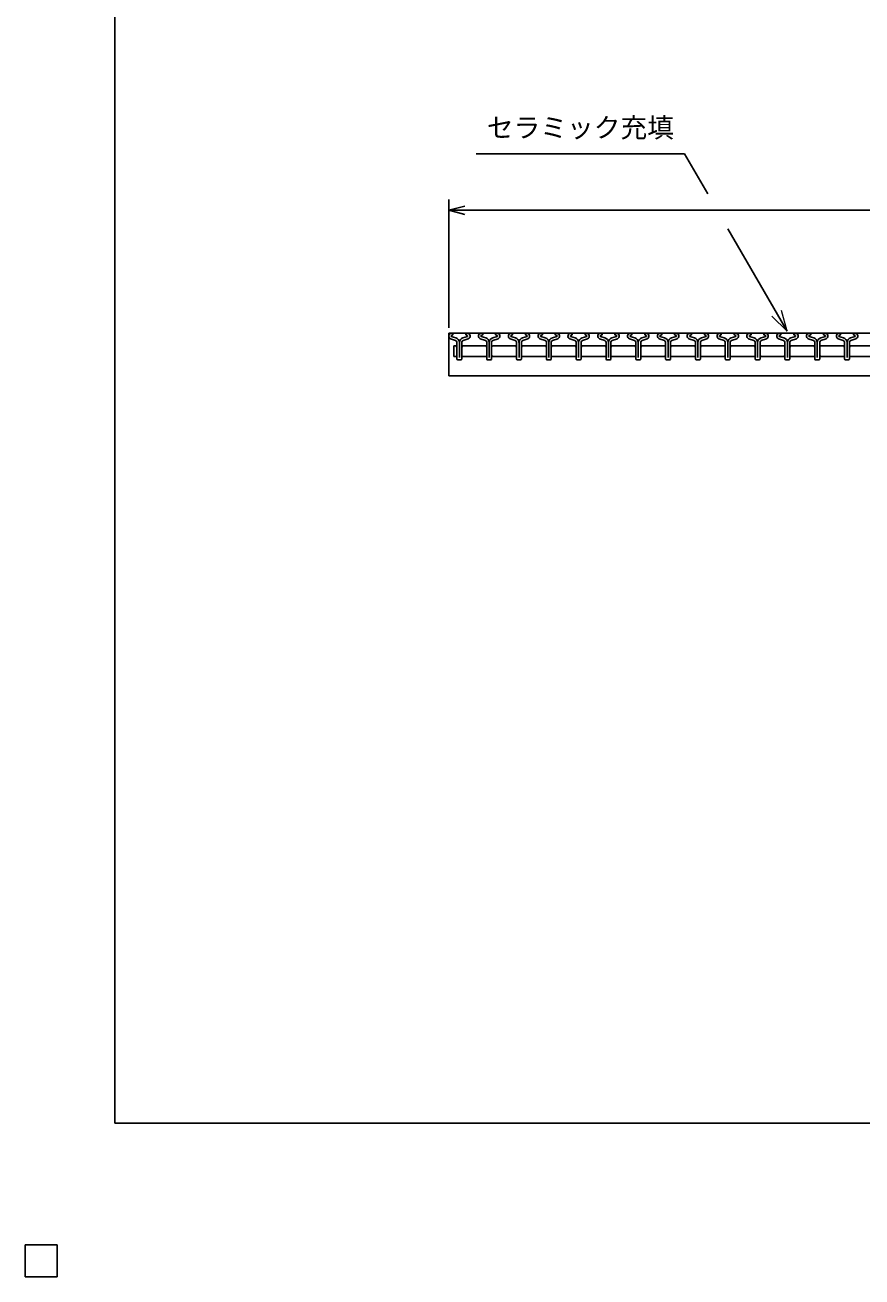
# Model space of a CAD drawing. Units: millimetres, scale not verified. Extents: x -1820 to 1724, y -1285 to 1059.
# Drawn here: x -1820 to -1037, y -1285 to -113 of the extents above; entities that cross this region are included whole.
import ezdxf
from ezdxf.enums import TextEntityAlignment as Align

# ---------------------------------------------------------------- set-up
doc = ezdxf.new("R2010")
doc.units = ezdxf.units.MM
doc.header["$LTSCALE"] = 10
for name, color, linetype, lineweight in [('0_2', 150, 'Continuous', 25), ('16', 3, 'Continuous', 25), ('22', 2, 'Continuous', 25)]:
    doc.layers.add(name, color=color, linetype=linetype, lineweight=lineweight)
doc.styles.add('ベクトル', font='')
doc.styles.get('ベクトル').set_extended_font_data('ベクトル')

msp = doc.modelspace()

# ---------------------------------------------------------------- linework, layer by layer
at = {"layer": '0_2'}
for p, q in [((-1736, -1141), (-1736, 1059)), ((1724, -1141), (-1736, -1141))]:
    msp.add_line(p, q, dxfattribs=at)
at = {"layer": '0_2', "color": 4}
for p, q in [((-1202.93, -233.71), (-1397.93, -233.71)), ((-1181.31, -271.15), (-1202.93, -233.71)), ((-1107.1, -399.69), (-1162.41, -303.89))]:
    msp.add_line(p, q, dxfattribs=at)
at = {"layer": '0_2', "color": 4, "lineweight": 13}
for p, q in [((-1121.24, -385.55), (-1107.1, -399.69)), ((-1107.1, -399.69), (-1112.28, -380.37))]:
    msp.add_line(p, q, dxfattribs=at)
at = {"layer": '16'}
for p, q in [((-1423.65, -401.44), (-427.65, -401.44)), ((-1423.65, -401.44), (-1423.65, -441.44)), ((-1422.03, -406.62), (-1417.16, -408.33)), ((-1416.95, -405.96), (-1421.27, -404.44)), ((-1421.11, -403.75), (-1419.67, -403.05)), ((-1419.67, -403.05), (-1419.67, -402.82)), ((-1415.96, -410.03), (-1415.96, -425.75)), ((-1413.65, -424.15), (-1413.65, -410.08)), ((-1411.36, -425.75), (-1411.36, -410.03)), ((-1406.05, -404.44), (-1410.37, -405.96)), ((-1410.16, -408.33), (-1405.29, -406.62)), ((-1407.65, -402.82), (-1407.65, -403.05)), ((-1407.65, -403.05), (-1406.21, -403.75)), ((-1394.13, -406.62), (-1389.26, -408.33)), ((-1389.05, -405.96), (-1393.37, -404.44)), ((-1393.21, -403.75), (-1391.77, -403.05)), ((-1391.77, -403.05), (-1391.77, -402.82)), ((-1388.06, -410.03), (-1388.06, -425.75)), ((-1385.75, -424.15), (-1385.75, -410.08)), ((-1383.46, -425.75), (-1383.46, -410.03)), ((-1378.15, -404.44), (-1382.47, -405.96)), ((-1382.26, -408.33), (-1377.39, -406.62)), ((-1379.75, -402.82), (-1379.75, -403.05)), ((-1379.75, -403.05), (-1378.31, -403.75)), ((-1366.23, -406.62), (-1361.36, -408.33)), ((-1361.15, -405.96), (-1365.47, -404.44)), ((-1365.31, -403.75), (-1363.87, -403.05)), ((-1363.87, -403.05), (-1363.87, -402.82)), ((-1360.16, -410.03), (-1360.16, -425.75)), ((-1357.85, -424.15), (-1357.85, -410.08)), ((-1355.56, -425.75), (-1355.56, -410.03)), ((-1350.25, -404.44), (-1354.57, -405.96)), ((-1354.36, -408.33), (-1349.49, -406.62)), ((-1351.85, -402.82), (-1351.85, -403.05)), ((-1351.85, -403.05), (-1350.41, -403.75)), ((-1338.33, -406.62), (-1333.46, -408.33)), ((-1333.25, -405.96), (-1337.57, -404.44)), ((-1337.41, -403.75), (-1335.97, -403.05)), ((-1335.97, -403.05), (-1335.97, -402.82)), ((-1332.26, -410.03), (-1332.26, -425.75)), ((-1329.95, -424.15), (-1329.95, -410.08)), ((-1327.66, -425.75), (-1327.66, -410.03)), ((-1322.35, -404.44), (-1326.67, -405.96)), ((-1326.46, -408.33), (-1321.59, -406.62)), ((-1323.95, -402.82), (-1323.95, -403.05)), ((-1323.95, -403.05), (-1322.51, -403.75)), ((-1310.43, -406.62), (-1305.56, -408.33)), ((-1305.35, -405.96), (-1309.67, -404.44)), ((-1309.51, -403.75), (-1308.07, -403.05)), ((-1308.07, -403.05), (-1308.07, -402.82)), ((-1304.36, -410.03), (-1304.36, -425.75)), ((-1302.05, -424.15), (-1302.05, -410.08)), ((-1299.76, -425.75), (-1299.76, -410.03)), ((-1294.45, -404.44), (-1298.77, -405.96)), ((-1298.56, -408.33), (-1293.69, -406.62)), ((-1296.05, -402.82), (-1296.05, -403.05)), ((-1296.05, -403.05), (-1294.61, -403.75)), ((-1282.53, -406.62), (-1277.66, -408.33)), ((-1277.45, -405.96), (-1281.77, -404.44)), ((-1281.61, -403.75), (-1280.17, -403.05)), ((-1280.17, -403.05), (-1280.17, -402.82)), ((-1276.46, -410.03), (-1276.46, -425.75)), ((-1274.15, -424.15), (-1274.15, -410.08)), ((-1271.86, -425.75), (-1271.86, -410.03)), ((-1266.55, -404.44), (-1270.87, -405.96)), ((-1270.66, -408.33), (-1265.79, -406.62)), ((-1268.15, -402.82), (-1268.15, -403.05)), ((-1268.15, -403.05), (-1266.71, -403.75)), ((-1254.63, -406.62), (-1249.76, -408.33)), ((-1249.55, -405.96), (-1253.87, -404.44)), ((-1253.71, -403.75), (-1252.27, -403.05)), ((-1252.27, -403.05), (-1252.27, -402.82)), ((-1248.56, -410.03), (-1248.56, -425.75)), ((-1246.25, -424.15), (-1246.25, -410.08)), ((-1243.96, -425.75), (-1243.96, -410.03)), ((-1238.65, -404.44), (-1242.97, -405.96)), ((-1242.76, -408.33), (-1237.89, -406.62)), ((-1240.25, -402.82), (-1240.25, -403.05)), ((-1240.25, -403.05), (-1238.81, -403.75)), ((-1226.73, -406.62), (-1221.86, -408.33)), ((-1221.65, -405.96), (-1225.97, -404.44)), ((-1225.81, -403.75), (-1224.37, -403.05)), ((-1224.37, -403.05), (-1224.37, -402.82)), ((-1220.66, -410.03), (-1220.66, -425.75)), ((-1218.35, -424.15), (-1218.35, -410.08)), ((-1216.06, -425.75), (-1216.06, -410.03)), ((-1210.75, -404.44), (-1215.07, -405.96)), ((-1214.86, -408.33), (-1209.99, -406.62)), ((-1212.35, -402.82), (-1212.35, -403.05)), ((-1212.35, -403.05), (-1210.91, -403.75)), ((-1198.83, -406.62), (-1193.96, -408.33)), ((-1193.75, -405.96), (-1198.07, -404.44)), ((-1197.91, -403.75), (-1196.47, -403.05)), ((-1196.47, -403.05), (-1196.47, -402.82)), ((-1192.76, -410.03), (-1192.76, -425.75)), ((-1190.45, -424.15), (-1190.45, -410.08)), ((-1188.16, -425.75), (-1188.16, -410.03)), ((-1182.85, -404.44), (-1187.17, -405.96)), ((-1186.96, -408.33), (-1182.09, -406.62)), ((-1184.45, -402.82), (-1184.45, -403.05)), ((-1184.45, -403.05), (-1183.01, -403.75)), ((-1170.93, -406.62), (-1166.06, -408.33)), ((-1165.85, -405.96), (-1170.17, -404.44)), ((-1170.01, -403.75), (-1168.57, -403.05)), ((-1168.57, -403.05), (-1168.57, -402.82)), ((-1164.86, -410.03), (-1164.86, -425.75)), ((-1162.55, -424.15), (-1162.55, -410.08)), ((-1160.26, -425.75), (-1160.26, -410.03)), ((-1154.95, -404.44), (-1159.27, -405.96)), ((-1159.06, -408.33), (-1154.19, -406.62)), ((-1156.55, -402.82), (-1156.55, -403.05)), ((-1156.55, -403.05), (-1155.11, -403.75)), ((-1143.03, -406.62), (-1138.16, -408.33)), ((-1137.95, -405.96), (-1142.27, -404.44)), ((-1142.11, -403.75), (-1140.67, -403.05)), ((-1140.67, -403.05), (-1140.67, -402.82)), ((-1136.96, -410.03), (-1136.96, -425.75)), ((-1134.65, -424.15), (-1134.65, -410.08)), ((-1132.36, -425.75), (-1132.36, -410.03)), ((-1127.05, -404.44), (-1131.37, -405.96)), ((-1131.16, -408.33), (-1126.29, -406.62)), ((-1128.65, -402.82), (-1128.65, -403.05)), ((-1128.65, -403.05), (-1127.21, -403.75)), ((-1115.13, -406.62), (-1110.26, -408.33)), ((-1110.05, -405.96), (-1114.37, -404.44)), ((-1114.21, -403.75), (-1112.77, -403.05)), ((-1112.77, -403.05), (-1112.77, -402.82)), ((-1109.06, -410.03), (-1109.06, -425.75)), ((-1106.75, -424.15), (-1106.75, -410.08)), ((-1104.46, -425.75), (-1104.46, -410.03)), ((-1099.15, -404.44), (-1103.47, -405.96)), ((-1103.26, -408.33), (-1098.39, -406.62)), ((-1100.75, -402.82), (-1100.75, -403.05)), ((-1100.75, -403.05), (-1099.31, -403.75)), ((-1087.23, -406.62), (-1082.36, -408.33)), ((-1082.15, -405.96), (-1086.47, -404.44)), ((-1086.31, -403.75), (-1084.87, -403.05)), ((-1084.87, -403.05), (-1084.87, -402.82)), ((-1081.16, -410.03), (-1081.16, -425.75)), ((-1078.85, -424.15), (-1078.85, -410.08)), ((-1076.56, -425.75), (-1076.56, -410.03)), ((-1071.25, -404.44), (-1075.57, -405.96)), ((-1075.36, -408.33), (-1070.49, -406.62)), ((-1072.85, -402.82), (-1072.85, -403.05)), ((-1072.85, -403.05), (-1071.41, -403.75)), ((-1059.33, -406.62), (-1054.46, -408.33)), ((-1054.25, -405.96), (-1058.57, -404.44)), ((-1058.41, -403.75), (-1056.97, -403.05)), ((-1056.97, -403.05), (-1056.97, -402.82)), ((-1053.26, -410.03), (-1053.26, -425.75)), ((-1050.95, -424.15), (-1050.95, -410.08)), ((-1048.66, -425.75), (-1048.66, -410.03)), ((-1043.35, -404.44), (-1047.67, -405.96)), ((-1047.46, -408.33), (-1042.59, -406.62)), ((-1044.95, -402.82), (-1044.95, -403.05)), ((-1044.95, -403.05), (-1043.51, -403.75)), ((-1416.9, -413.44), (-1418.9, -413.44)), ((-1418.9, -413.44), (-1418.9, -423.44)), ((-1415.9, -414.44), (-1416.9, -413.44)), ((-1411.4, -414.44), (-1410.4, -413.44)), ((-1410.4, -413.44), (-1389, -413.44)), ((-1389, -413.44), (-1388, -414.44)), ((-1383.5, -414.44), (-1382.5, -413.44)), ((-1382.5, -413.44), (-1361.1, -413.44)), ((-1361.1, -413.44), (-1360.1, -414.44)), ((-1355.6, -414.44), (-1354.6, -413.44)), ((-1354.6, -413.44), (-1333.2, -413.44)), ((-1333.2, -413.44), (-1332.2, -414.44)), ((-1327.7, -414.44), (-1326.7, -413.44)), ((-1326.7, -413.44), (-1305.3, -413.44)), ((-1305.3, -413.44), (-1304.3, -414.44)), ((-1299.8, -414.44), (-1298.8, -413.44)), ((-1298.8, -413.44), (-1277.4, -413.44)), ((-1277.4, -413.44), (-1276.4, -414.44)), ((-1271.9, -414.44), (-1270.9, -413.44)), ((-1270.9, -413.44), (-1249.5, -413.44)), ((-1249.5, -413.44), (-1248.5, -414.44)), ((-1244, -414.44), (-1243, -413.44)), ((-1243, -413.44), (-1221.6, -413.44)), ((-1221.6, -413.44), (-1220.6, -414.44)), ((-1216.1, -414.44), (-1215.1, -413.44)), ((-1215.1, -413.44), (-1193.7, -413.44)), ((-1193.7, -413.44), (-1192.7, -414.44)), ((-1188.2, -414.44), (-1187.2, -413.44)), ((-1187.2, -413.44), (-1165.8, -413.44)), ((-1165.8, -413.44), (-1164.8, -414.44)), ((-1160.3, -414.44), (-1159.3, -413.44)), ((-1159.3, -413.44), (-1137.9, -413.44)), ((-1137.9, -413.44), (-1136.9, -414.44)), ((-1132.4, -414.44), (-1131.4, -413.44)), ((-1131.4, -413.44), (-1110, -413.44)), ((-1110, -413.44), (-1109, -414.44)), ((-1104.5, -414.44), (-1103.5, -413.44)), ((-1103.5, -413.44), (-1082.1, -413.44)), ((-1082.1, -413.44), (-1081.1, -414.44)), ((-1076.6, -414.44), (-1075.6, -413.44)), ((-1075.6, -413.44), (-1054.2, -413.44)), ((-1054.2, -413.44), (-1053.2, -414.44)), ((-1048.7, -414.44), (-1047.7, -413.44)), ((-1047.7, -413.44), (-1026.3, -413.44)), ((-1418.9, -423.44), (-1416.9, -423.44)), ((-1416.9, -423.44), (-1415.9, -422.44)), ((-1415.26, -426.45), (-1412.06, -426.45)), ((-1410.4, -423.44), (-1411.4, -422.44)), ((-1389, -423.44), (-1410.4, -423.44)), ((-1388, -422.44), (-1389, -423.44)), ((-1387.36, -426.45), (-1384.16, -426.45)), ((-1382.5, -423.44), (-1383.5, -422.44)), ((-1361.1, -423.44), (-1382.5, -423.44)), ((-1360.1, -422.44), (-1361.1, -423.44)), ((-1359.46, -426.45), (-1356.26, -426.45)), ((-1354.6, -423.44), (-1355.6, -422.44)), ((-1333.2, -423.44), (-1354.6, -423.44)), ((-1332.2, -422.44), (-1333.2, -423.44)), ((-1331.56, -426.45), (-1328.36, -426.45)), ((-1326.7, -423.44), (-1327.7, -422.44)), ((-1305.3, -423.44), (-1326.7, -423.44)), ((-1304.3, -422.44), (-1305.3, -423.44)), ((-1303.66, -426.45), (-1300.46, -426.45)), ((-1298.8, -423.44), (-1299.8, -422.44)), ((-1277.4, -423.44), (-1298.8, -423.44)), ((-1276.4, -422.44), (-1277.4, -423.44)), ((-1275.76, -426.45), (-1272.56, -426.45)), ((-1270.9, -423.44), (-1271.9, -422.44)), ((-1249.5, -423.44), (-1270.9, -423.44)), ((-1248.5, -422.44), (-1249.5, -423.44)), ((-1247.86, -426.45), (-1244.66, -426.45)), ((-1243, -423.44), (-1244, -422.44)), ((-1221.6, -423.44), (-1243, -423.44)), ((-1220.6, -422.44), (-1221.6, -423.44)), ((-1219.96, -426.45), (-1216.76, -426.45)), ((-1215.1, -423.44), (-1216.1, -422.44)), ((-1193.7, -423.44), (-1215.1, -423.44)), ((-1192.7, -422.44), (-1193.7, -423.44)), ((-1192.06, -426.45), (-1188.86, -426.45)), ((-1187.2, -423.44), (-1188.2, -422.44)), ((-1165.8, -423.44), (-1187.2, -423.44)), ((-1164.8, -422.44), (-1165.8, -423.44)), ((-1164.16, -426.45), (-1160.96, -426.45)), ((-1159.3, -423.44), (-1160.3, -422.44)), ((-1137.9, -423.44), (-1159.3, -423.44)), ((-1136.9, -422.44), (-1137.9, -423.44)), ((-1136.26, -426.45), (-1133.06, -426.45)), ((-1131.4, -423.44), (-1132.4, -422.44)), ((-1110, -423.44), (-1131.4, -423.44)), ((-1109, -422.44), (-1110, -423.44)), ((-1108.36, -426.45), (-1105.16, -426.45)), ((-1103.5, -423.44), (-1104.5, -422.44)), ((-1082.1, -423.44), (-1103.5, -423.44)), ((-1081.1, -422.44), (-1082.1, -423.44)), ((-1080.46, -426.45), (-1077.26, -426.45)), ((-1075.6, -423.44), (-1076.6, -422.44)), ((-1054.2, -423.44), (-1075.6, -423.44)), ((-1053.2, -422.44), (-1054.2, -423.44)), ((-1052.56, -426.45), (-1049.36, -426.45)), ((-1047.7, -423.44), (-1048.7, -422.44)), ((-1026.3, -423.44), (-1047.7, -423.44)), ((-1423.65, -441.44), (-427.65, -441.44)), ((-1820, -1255), (-1790, -1255)), ((-1820, -1285), (-1820, -1255)), ((-1820, -1255), (-1790, -1255)), ((-1820, -1285), (-1820, -1255)), ((-1820, -1255), (-1790, -1255)), ((-1820, -1285), (-1820, -1255)), ((-1820, -1255), (-1790, -1255)), ((-1820, -1285), (-1820, -1255)), ((-1820, -1255), (-1790, -1255)), ((-1820, -1285), (-1820, -1255)), ((-1790, -1285), (-1790, -1255)), ((-1790, -1285), (-1790, -1255)), ((-1790, -1285), (-1790, -1255)), ((-1790, -1285), (-1790, -1255)), ((-1790, -1285), (-1790, -1255)), ((-1820, -1285), (-1790, -1285)), ((-1820, -1285), (-1790, -1285)), ((-1820, -1285), (-1790, -1285)), ((-1820, -1285), (-1790, -1285)), ((-1820, -1285), (-1790, -1285))]:
    msp.add_line(p, q, dxfattribs=at)
for centre, radius, start, end in [((-1420.96, -404.14), 2.7, 90.98, 246.68), ((-1420.94, -404.15), 0.44, 111.91, 222.33), ((-1421.12, -402.88), 1.45, 2.5, 85.55), ((-1417.76, -410.03), 1.8, 0, 70.58), ((-1418.24, -410.38), 4.6, 3.78, 73.7), ((-1409.08, -410.38), 4.6, 106.3, 176.22), ((-1409.56, -410.03), 1.8, 109.42, 180), ((-1406.2, -402.88), 1.45, 94.45, 177.5), ((-1406.36, -404.14), 2.7, 293.32, 89.02002), ((-1406.38, -404.15), 0.44, 317.67, 68.08999), ((-1393.06, -404.14), 2.7, 90.98, 246.68), ((-1393.04, -404.15), 0.44, 111.91, 222.33), ((-1393.22, -402.88), 1.45, 2.5, 85.55), ((-1389.86, -410.03), 1.8, 0, 70.58), ((-1390.34, -410.38), 4.6, 3.78, 73.7), ((-1381.18, -410.38), 4.6, 106.3, 176.22), ((-1381.66, -410.03), 1.8, 109.42, 180), ((-1378.3, -402.88), 1.45, 94.45, 177.5), ((-1378.46, -404.14), 2.7, 293.32, 89.02002), ((-1378.48, -404.15), 0.44, 317.67, 68.08999), ((-1365.16, -404.14), 2.7, 90.98, 246.68), ((-1365.14, -404.15), 0.44, 111.91, 222.33), ((-1365.32, -402.88), 1.45, 2.5, 85.55), ((-1361.96, -410.03), 1.8, 0, 70.58), ((-1362.44, -410.38), 4.6, 3.78, 73.7), ((-1353.28, -410.38), 4.6, 106.3, 176.22), ((-1353.76, -410.03), 1.8, 109.42, 180), ((-1350.4, -402.88), 1.45, 94.45, 177.5), ((-1350.56, -404.14), 2.7, 293.32, 89.02002), ((-1350.58, -404.15), 0.44, 317.67, 68.08999), ((-1337.26, -404.14), 2.7, 90.98, 246.68), ((-1337.24, -404.15), 0.44, 111.91, 222.33), ((-1337.42, -402.88), 1.45, 2.5, 85.55), ((-1334.06, -410.03), 1.8, 0, 70.58), ((-1334.54, -410.38), 4.6, 3.78, 73.7), ((-1325.38, -410.38), 4.6, 106.3, 176.22), ((-1325.86, -410.03), 1.8, 109.42, 180), ((-1322.5, -402.88), 1.45, 94.45, 177.5), ((-1322.66, -404.14), 2.7, 293.32, 89.02002), ((-1322.68, -404.15), 0.44, 317.67, 68.08999), ((-1309.36, -404.14), 2.7, 90.98, 246.68), ((-1309.34, -404.15), 0.44, 111.91, 222.33), ((-1309.52, -402.88), 1.45, 2.5, 85.55), ((-1306.16, -410.03), 1.8, 0, 70.58), ((-1306.64, -410.38), 4.6, 3.78, 73.7), ((-1297.48, -410.38), 4.6, 106.3, 176.22), ((-1297.96, -410.03), 1.8, 109.42, 180), ((-1294.6, -402.88), 1.45, 94.45, 177.5), ((-1294.76, -404.14), 2.7, 293.32, 89.02002), ((-1294.78, -404.15), 0.44, 317.67, 68.08999), ((-1281.46, -404.14), 2.7, 90.98, 246.68), ((-1281.44, -404.15), 0.44, 111.91, 222.33), ((-1281.62, -402.88), 1.45, 2.5, 85.55), ((-1278.26, -410.03), 1.8, 0, 70.58), ((-1278.74, -410.38), 4.6, 3.78, 73.7), ((-1269.58, -410.38), 4.6, 106.3, 176.22), ((-1270.06, -410.03), 1.8, 109.42, 180), ((-1266.7, -402.88), 1.45, 94.45, 177.5), ((-1266.86, -404.14), 2.7, 293.32, 89.02002), ((-1266.88, -404.15), 0.44, 317.67, 68.08999), ((-1253.56, -404.14), 2.7, 90.98, 246.68), ((-1253.54, -404.15), 0.44, 111.91, 222.33), ((-1253.72, -402.88), 1.45, 2.5, 85.55), ((-1250.36, -410.03), 1.8, 0, 70.58), ((-1250.84, -410.38), 4.6, 3.78, 73.7), ((-1241.68, -410.38), 4.6, 106.3, 176.22), ((-1242.16, -410.03), 1.8, 109.42, 180), ((-1238.8, -402.88), 1.45, 94.45, 177.5), ((-1238.96, -404.14), 2.7, 293.32, 89.02002), ((-1238.98, -404.15), 0.44, 317.67, 68.08999), ((-1225.66, -404.14), 2.7, 90.98, 246.68), ((-1225.64, -404.15), 0.44, 111.91, 222.33), ((-1225.82, -402.88), 1.45, 2.5, 85.55), ((-1222.46, -410.03), 1.8, 0, 70.58), ((-1222.94, -410.38), 4.6, 3.78, 73.7), ((-1213.78, -410.38), 4.6, 106.3, 176.22), ((-1214.26, -410.03), 1.8, 109.42, 180), ((-1210.9, -402.88), 1.45, 94.45, 177.5), ((-1211.06, -404.14), 2.7, 293.32, 89.02002), ((-1211.08, -404.15), 0.44, 317.67, 68.08999), ((-1197.76, -404.14), 2.7, 90.98, 246.68), ((-1197.74, -404.15), 0.44, 111.91, 222.33), ((-1197.92, -402.88), 1.45, 2.5, 85.55), ((-1194.56, -410.03), 1.8, 0, 70.58), ((-1195.04, -410.38), 4.6, 3.78, 73.7), ((-1185.88, -410.38), 4.6, 106.3, 176.22), ((-1186.36, -410.03), 1.8, 109.42, 180), ((-1183, -402.88), 1.45, 94.45, 177.5), ((-1183.16, -404.14), 2.7, 293.32, 89.02002), ((-1183.18, -404.15), 0.44, 317.67, 68.08999), ((-1169.86, -404.14), 2.7, 90.98, 246.68), ((-1169.84, -404.15), 0.44, 111.91, 222.33), ((-1170.02, -402.88), 1.45, 2.5, 85.55), ((-1166.66, -410.03), 1.8, 0, 70.58), ((-1167.14, -410.38), 4.6, 3.78, 73.7), ((-1157.98, -410.38), 4.6, 106.3, 176.22), ((-1158.46, -410.03), 1.8, 109.42, 180), ((-1155.1, -402.88), 1.45, 94.45, 177.5), ((-1155.26, -404.14), 2.7, 293.32, 89.02002), ((-1155.28, -404.15), 0.44, 317.67, 68.08999), ((-1141.96, -404.14), 2.7, 90.98, 246.68), ((-1141.94, -404.15), 0.44, 111.91, 222.33), ((-1142.12, -402.88), 1.45, 2.5, 85.55), ((-1138.76, -410.03), 1.8, 0, 70.58), ((-1139.24, -410.38), 4.6, 3.78, 73.7), ((-1130.08, -410.38), 4.6, 106.3, 176.22), ((-1130.56, -410.03), 1.8, 109.42, 180), ((-1127.2, -402.88), 1.45, 94.45, 177.5), ((-1127.36, -404.14), 2.7, 293.32, 89.02002), ((-1127.38, -404.15), 0.44, 317.67, 68.08999), ((-1114.06, -404.14), 2.7, 90.98, 246.68), ((-1114.04, -404.15), 0.44, 111.91, 222.33), ((-1114.22, -402.88), 1.45, 2.5, 85.55), ((-1110.86, -410.03), 1.8, 0, 70.58), ((-1111.34, -410.38), 4.6, 3.78, 73.7), ((-1102.18, -410.38), 4.6, 106.3, 176.22), ((-1102.66, -410.03), 1.8, 109.42, 180), ((-1099.3, -402.88), 1.45, 94.45, 177.5), ((-1099.46, -404.14), 2.7, 293.32, 89.02002), ((-1099.48, -404.15), 0.44, 317.67, 68.08999), ((-1086.16, -404.14), 2.7, 90.98, 246.68), ((-1086.14, -404.15), 0.44, 111.91, 222.33), ((-1086.32, -402.88), 1.45, 2.5, 85.55), ((-1082.96, -410.03), 1.8, 0, 70.58), ((-1083.44, -410.38), 4.6, 3.78, 73.7), ((-1074.28, -410.38), 4.6, 106.3, 176.22), ((-1074.76, -410.03), 1.8, 109.42, 180), ((-1071.4, -402.88), 1.45, 94.45, 177.5), ((-1071.56, -404.14), 2.7, 293.32, 89.02002), ((-1071.58, -404.15), 0.44, 317.67, 68.08999), ((-1058.26, -404.14), 2.7, 90.98, 246.68), ((-1058.24, -404.15), 0.44, 111.91, 222.33), ((-1058.42, -402.88), 1.45, 2.5, 85.55), ((-1055.06, -410.03), 1.8, 0, 70.58), ((-1055.54, -410.38), 4.6, 3.78, 73.7), ((-1046.38, -410.38), 4.6, 106.3, 176.22), ((-1046.86, -410.03), 1.8, 109.42, 180), ((-1043.5, -402.88), 1.45, 94.45, 177.5), ((-1043.66, -404.14), 2.7, 293.32, 89.02002), ((-1043.68, -404.15), 0.44, 317.67, 68.08999), ((-1415.26, -425.75), 0.7, 180, 270), ((-1412.06, -425.75), 0.7, 270, 0), ((-1387.36, -425.75), 0.7, 180, 270), ((-1384.16, -425.75), 0.7, 270, 0), ((-1359.46, -425.75), 0.7, 180, 270), ((-1356.26, -425.75), 0.7, 270, 0), ((-1331.56, -425.75), 0.7, 180, 270), ((-1328.36, -425.75), 0.7, 270, 0), ((-1303.66, -425.75), 0.7, 180, 270), ((-1300.46, -425.75), 0.7, 270, 0), ((-1275.76, -425.75), 0.7, 180, 270), ((-1272.56, -425.75), 0.7, 270, 0), ((-1247.86, -425.75), 0.7, 180, 270), ((-1244.66, -425.75), 0.7, 270, 0), ((-1219.96, -425.75), 0.7, 180, 270), ((-1216.76, -425.75), 0.7, 270, 0), ((-1192.06, -425.75), 0.7, 180, 270), ((-1188.86, -425.75), 0.7, 270, 0), ((-1164.16, -425.75), 0.7, 180, 270), ((-1160.96, -425.75), 0.7, 270, 0), ((-1136.26, -425.75), 0.7, 180, 270), ((-1133.06, -425.75), 0.7, 270, 0), ((-1108.36, -425.75), 0.7, 180, 270), ((-1105.16, -425.75), 0.7, 270, 0), ((-1080.46, -425.75), 0.7, 180, 270), ((-1077.26, -425.75), 0.7, 270, 0), ((-1052.56, -425.75), 0.7, 180, 270), ((-1049.36, -425.75), 0.7, 270, 0)]:
    msp.add_arc(centre, radius, start, end, dxfattribs=at)
at = {"layer": '22', "color": 4}
for p, q in [((-1423.65, -396.44), (-1423.65, -276.44)), ((-1423.65, -286.44), (-1408.65, -282.44)), ((-1408.65, -290.44), (-1423.65, -286.44)), ((-1423.65, -286.44), (-427.65, -286.44)), ((-1790, -1255), (-1820, -1255)), ((-1820, -1255), (-1820, -1285)), ((-1790, -1255), (-1820, -1255)), ((-1820, -1255), (-1820, -1285)), ((-1790, -1255), (-1820, -1255)), ((-1820, -1255), (-1820, -1285)), ((-1790, -1285), (-1790, -1255)), ((-1790, -1285), (-1790, -1255)), ((-1790, -1285), (-1790, -1255)), ((-1820, -1285), (-1790, -1285)), ((-1820, -1285), (-1790, -1285)), ((-1820, -1285), (-1790, -1285))]:
    msp.add_line(p, q, dxfattribs=at)
at = {"layer": '22'}
for p, q in [((-1790, -1255), (-1820, -1255)), ((-1820, -1255), (-1820, -1285)), ((-1790, -1255), (-1820, -1255)), ((-1820, -1255), (-1820, -1285)), ((-1790, -1255), (-1820, -1255)), ((-1820, -1255), (-1820, -1285)), ((-1790, -1285), (-1790, -1255)), ((-1790, -1285), (-1790, -1255)), ((-1790, -1285), (-1790, -1255)), ((-1820, -1285), (-1790, -1285)), ((-1820, -1285), (-1790, -1285)), ((-1820, -1285), (-1790, -1285))]:
    msp.add_line(p, q, dxfattribs=at)

# ---------------------------------------------------------------- texts
at = {"layer": '0_2', "color": 2, "style": 'ベクトル'}
msp.add_text('セラミック充填', height=18.33, dxfattribs=at).set_placement((-1212.93, -223.71), align=Align.BOTTOM_RIGHT)

doc.saveas('drawing.dxf')
